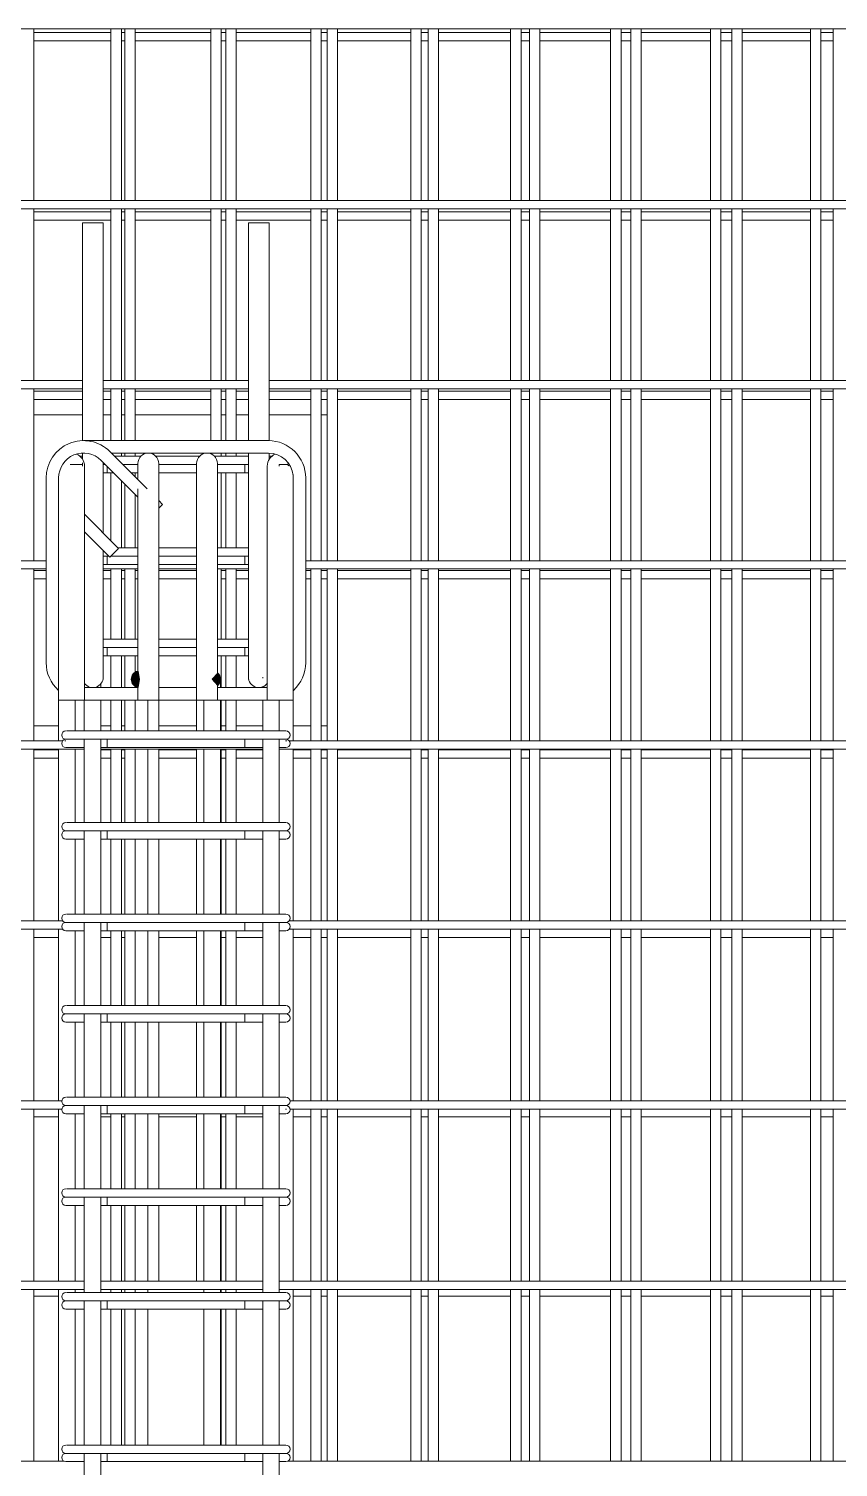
# Model space of a CAD drawing. Header units: millimetres. Extents: x 6720 to 22888, y -3063 to 10060.
# Drawn here: x 10723 to 11503, y 26 to 1412 of the extents above; entities that cross this region are included whole.
import ezdxf

# ---------------------------------------------------------------- set-up
doc = ezdxf.new("R2010")
doc.units = ezdxf.units.MM
doc.layers.add('S-BEAM', color=12, linetype='Continuous', lineweight=18)
doc.layers.add('S-RBAR', color=171, linetype='Continuous', lineweight=18)

msp = doc.modelspace()

# ---------------------------------------------------------------- hatches: boundary and pattern name
at = {"layer": 'S-RBAR'}
h = msp.add_hatch(color=256, dxfattribs=at)
edge = h.paths.add_edge_path()
edge.add_arc((10829.6, 785), 8, 100.1579, 180)
edge.add_line((10821.6, 785), (10829.6, 785))
edge.add_line((10829.6, 785), (10828.2, 792.9))
for points in [[(10827.2, 777.4), (10828.1, 777.7), (10828.1, 792.3), (10827.2, 792.6), (10821.6, 785)], [(10904.7, 779.8), (10906.2, 780.3), (10906.2, 789.7), (10904.7, 790.2)]]:
    msp.add_hatch(color=256, dxfattribs=at).paths.add_polyline_path(points)
h = msp.add_hatch(color=256, dxfattribs=at)
edge = h.paths.add_edge_path()
edge.add_arc((10899.7, 785), 8, 311.8329, 408.1671)
edge.add_line((10905, 791), (10899.7, 785))
edge.add_line((10899.7, 785), (10905, 779))
h = msp.add_hatch(color=256, dxfattribs=at)
edge = h.paths.add_edge_path()
edge.add_arc((10829.6, 785), 8, 180, 259.8421)
edge.add_line((10828.2, 777.1), (10829.6, 785))
edge.add_line((10829.6, 785), (10821.6, 785))

# ---------------------------------------------------------------- linework, layer by layer
at = {"layer": 'S-BEAM'}
for p, q in [((10727.8, 1040), (10774.6, 1040)), ((10794.6, 1040), (10802.1, 1040)), ((10812.1, 1040), (10815.1, 1040)), ((10825.4, 1040), (10898.4, 1040)), ((10908.4, 1040), (10912.9, 1040)), ((10922.9, 1040), (10934.6, 1040)), ((10954.6, 1040), (10994.8, 1040)), ((11004.8, 1040), (11010.5, 1040)), ((10751.6, 740), (10727.8, 740)), ((10802.1, 740), (10792.2, 740)), ((10815.1, 740), (10812.1, 740)), ((10884.7, 740), (10848.1, 740)), ((10912.9, 740), (10908.4, 740)), ((10948.4, 740), (10922.9, 740)), ((10994.8, 740), (10977.8, 740)), ((11010.5, 740), (11004.8, 740))]:
    msp.add_line(p, q, dxfattribs=at)
at = {"layer": 'S-RBAR'}
for p, q in [((10132.6, 1411.9), (12288.6, 1411.9)), ((10727.8, 1246.4), (10727.8, 1411.9)), ((10727.8, 1408.2), (10802.1, 1408.2)), ((10727.8, 1400.2), (10802.1, 1400.2)), ((10802.1, 1246.4), (10802.1, 1411.9)), ((10812.1, 1246.4), (10812.1, 1411.9)), ((10812.1, 1408.2), (10815.4, 1408.2)), ((10812.1, 1400.2), (10815.4, 1400.2)), ((10815.4, 1246.4), (10815.4, 1411.9)), ((10825.4, 1246.4), (10825.4, 1411.9)), ((10825.4, 1408.2), (10898.4, 1408.2)), ((10825.4, 1400.2), (10898.4, 1400.2)), ((10898.4, 1246.4), (10898.4, 1411.9)), ((10908.4, 1246.4), (10908.4, 1411.9)), ((10908.4, 1408.2), (10912.9, 1408.2)), ((10908.4, 1400.2), (10912.9, 1400.2)), ((10912.9, 1246.4), (10912.9, 1411.9)), ((10922.9, 1246.4), (10922.9, 1411.9)), ((10922.9, 1408.2), (10994.8, 1408.2)), ((10922.9, 1400.2), (10994.8, 1400.2)), ((10994.8, 1246.4), (10994.8, 1411.9)), ((11004.8, 1246.4), (11004.8, 1411.9)), ((11004.8, 1408.2), (11010.5, 1408.2)), ((11004.8, 1400.2), (11010.5, 1400.2)), ((11010.5, 1246.4), (11010.5, 1411.9)), ((11020.5, 1246.4), (11020.5, 1411.9)), ((11020.5, 1408.2), (11091.1, 1408.2)), ((11020.5, 1400.2), (11091.1, 1400.2)), ((11091.1, 1246.4), (11091.1, 1411.9)), ((11101.1, 1246.4), (11101.1, 1411.9)), ((11101.1, 1408.2), (11108, 1408.2)), ((11101.1, 1400.2), (11108, 1400.2)), ((11108, 1246.4), (11108, 1411.9)), ((11118, 1246.4), (11118, 1411.9)), ((11118, 1408.2), (11187.4, 1408.2)), ((11118, 1400.2), (11187.4, 1400.2)), ((11187.4, 1246.4), (11187.4, 1411.9)), ((11197.4, 1246.4), (11197.4, 1411.9)), ((11197.4, 1408.2), (11205.6, 1408.2)), ((11197.4, 1400.2), (11205.6, 1400.2)), ((11205.6, 1246.4), (11205.6, 1411.9)), ((11215.6, 1246.4), (11215.6, 1411.9)), ((11215.6, 1408.2), (11283.8, 1408.2)), ((11215.6, 1400.2), (11283.8, 1400.2)), ((11283.8, 1246.4), (11283.8, 1411.9)), ((11293.8, 1246.4), (11293.8, 1411.9)), ((11293.8, 1408.2), (11303.1, 1408.2)), ((11293.8, 1400.2), (11303.1, 1400.2)), ((11303.1, 1246.4), (11303.1, 1411.9)), ((11313.1, 1246.4), (11313.1, 1411.9)), ((11313.1, 1408.2), (11380.1, 1408.2)), ((11313.1, 1400.2), (11380.1, 1400.2)), ((11380.1, 1246.4), (11380.1, 1411.9)), ((11390.1, 1246.4), (11390.1, 1411.9)), ((11390.1, 1408.2), (11400.7, 1408.2)), ((11390.1, 1400.2), (11400.7, 1400.2)), ((11400.7, 1246.4), (11400.7, 1411.9)), ((11410.7, 1246.4), (11410.7, 1411.9)), ((11410.7, 1408.2), (11476.5, 1408.2)), ((11410.7, 1400.2), (11476.5, 1400.2)), ((11476.5, 1246.4), (11476.5, 1411.9)), ((11486.5, 1246.4), (11486.5, 1411.9)), ((11486.5, 1408.2), (11498.2, 1408.2)), ((11486.5, 1400.2), (11498.2, 1400.2)), ((11498.2, 1246.4), (11498.2, 1411.9)), ((10132.6, 1246.4), (12288.6, 1246.4)), ((10132.6, 1238.4), (12288.6, 1238.4)), ((10727.8, 1072.8), (10727.8, 1238.4)), ((10727.8, 1235.4), (10802.1, 1235.4)), ((10802.1, 1072.8), (10802.1, 1238.4)), ((10812.1, 1072.8), (10812.1, 1238.4)), ((10812.1, 1235.4), (10815.4, 1235.4)), ((10815.4, 1072.8), (10815.4, 1238.4)), ((10825.4, 1072.8), (10825.4, 1238.4)), ((10825.4, 1235.4), (10898.4, 1235.4)), ((10898.4, 1072.8), (10898.4, 1238.4)), ((10908.4, 1072.8), (10908.4, 1238.4)), ((10908.4, 1235.4), (10912.9, 1235.4)), ((10912.9, 1072.8), (10912.9, 1238.4)), ((10922.9, 1072.8), (10922.9, 1238.4)), ((10922.9, 1235.4), (10994.8, 1235.4)), ((10994.8, 1072.8), (10994.8, 1238.4)), ((11004.8, 1072.8), (11004.8, 1238.4)), ((11004.8, 1235.4), (11010.5, 1235.4)), ((11010.5, 1072.8), (11010.5, 1238.4)), ((11020.5, 1072.8), (11020.5, 1238.4)), ((11020.5, 1235.4), (11091.1, 1235.4)), ((11091.1, 1072.8), (11091.1, 1238.4)), ((11101.1, 1072.8), (11101.1, 1238.4)), ((11101.1, 1235.4), (11108, 1235.4)), ((11108, 1072.8), (11108, 1238.4)), ((11118, 1072.8), (11118, 1238.4)), ((11118, 1235.4), (11187.4, 1235.4)), ((11187.4, 1072.8), (11187.4, 1238.4)), ((11197.4, 1072.8), (11197.4, 1238.4)), ((11197.4, 1235.4), (11205.6, 1235.4)), ((11205.6, 1072.8), (11205.6, 1238.4)), ((11215.6, 1072.8), (11215.6, 1238.4)), ((11215.6, 1235.4), (11283.8, 1235.4)), ((11283.8, 1072.8), (11283.8, 1238.4)), ((11293.8, 1072.8), (11293.8, 1238.4)), ((11293.8, 1235.4), (11303.1, 1235.4)), ((11303.1, 1072.8), (11303.1, 1238.4)), ((11313.1, 1072.8), (11313.1, 1238.4)), ((11313.1, 1235.4), (11380.1, 1235.4)), ((11380.1, 1072.8), (11380.1, 1238.4)), ((11390.1, 1072.8), (11390.1, 1238.4)), ((11390.1, 1235.4), (11400.7, 1235.4)), ((11400.7, 1072.8), (11400.7, 1238.4)), ((11410.7, 1072.8), (11410.7, 1238.4)), ((11410.7, 1235.4), (11476.5, 1235.4)), ((11476.5, 1072.8), (11476.5, 1238.4)), ((11486.5, 1072.8), (11486.5, 1238.4)), ((11486.5, 1235.4), (11498.2, 1235.4)), ((11498.2, 1072.8), (11498.2, 1238.4)), ((10727.8, 1227.4), (10802.1, 1227.4)), ((10774.6, 1225), (10774.6, 1014.9)), ((10774.6, 1225), (10794.6, 1225)), ((10794.6, 1225), (10794.6, 1015)), ((10812.1, 1227.4), (10815.4, 1227.4)), ((10825.4, 1227.4), (10898.4, 1227.4)), ((10908.4, 1227.4), (10912.9, 1227.4)), ((10922.9, 1227.4), (10994.8, 1227.4)), ((10934.6, 1225), (10934.6, 1015)), ((10934.6, 1225), (10954.6, 1225)), ((10954.6, 1225), (10954.6, 1014.9)), ((11004.8, 1227.4), (11010.5, 1227.4)), ((11020.5, 1227.4), (11091.1, 1227.4)), ((11101.1, 1227.4), (11108, 1227.4)), ((11118, 1227.4), (11187.4, 1227.4)), ((11197.4, 1227.4), (11205.6, 1227.4)), ((11215.6, 1227.4), (11283.8, 1227.4)), ((11293.8, 1227.4), (11303.1, 1227.4)), ((11313.1, 1227.4), (11380.1, 1227.4)), ((11390.1, 1227.4), (11400.7, 1227.4)), ((11410.7, 1227.4), (11476.5, 1227.4)), ((11486.5, 1227.4), (11498.2, 1227.4)), ((10132.6, 1072.8), (10774.6, 1072.8)), ((10794.6, 1072.8), (10934.6, 1072.8)), ((10954.6, 1072.8), (12288.6, 1072.8)), ((10132.6, 1064.8), (10774.6, 1064.8)), ((10727.8, 899.3), (10727.8, 1064.8)), ((10727.8, 1062.6), (10774.6, 1062.6)), ((10727.8, 1054.6), (10774.6, 1054.6)), ((10794.6, 1064.8), (10934.6, 1064.8)), ((10794.6, 1062.6), (10802.1, 1062.6)), ((10794.6, 1054.6), (10802.1, 1054.6)), ((10802.1, 1015), (10802.1, 1064.8)), ((10812.1, 1015), (10812.1, 1064.8)), ((10812.1, 1062.6), (10815.1, 1062.6)), ((10812.1, 1054.6), (10815.1, 1054.6)), ((10815.4, 1015), (10815.4, 1064.8)), ((10825.4, 1015), (10825.4, 1064.8)), ((10825.4, 1062.6), (10898.4, 1062.6)), ((10825.4, 1054.6), (10898.4, 1054.6)), ((10898.4, 1015), (10898.4, 1064.8)), ((10908.4, 1015), (10908.4, 1064.8)), ((10908.4, 1062.6), (10912.9, 1062.6)), ((10908.4, 1054.6), (10912.9, 1054.6)), ((10912.9, 1015), (10912.9, 1064.8)), ((10922.9, 1015), (10922.9, 1064.8)), ((10922.9, 1062.6), (10934.6, 1062.6)), ((10922.9, 1054.6), (10934.6, 1054.6)), ((10954.6, 1064.8), (12288.6, 1064.8)), ((10954.6, 1062.6), (10994.8, 1062.6)), ((10954.6, 1054.6), (10994.8, 1054.6)), ((10994.8, 899.3), (10994.8, 1064.8)), ((11004.8, 899.3), (11004.8, 1064.8)), ((11004.8, 1062.6), (11010.5, 1062.6)), ((11004.8, 1054.6), (11010.5, 1054.6)), ((11010.5, 899.3), (11010.5, 1064.8)), ((11020.5, 899.3), (11020.5, 1064.8)), ((11020.5, 1062.6), (11091.1, 1062.6)), ((11020.5, 1054.6), (11091.1, 1054.6)), ((11091.1, 899.3), (11091.1, 1064.8)), ((11101.1, 899.3), (11101.1, 1064.8)), ((11101.1, 1062.6), (11108, 1062.6)), ((11101.1, 1054.6), (11108, 1054.6)), ((11108, 899.3), (11108, 1064.8)), ((11118, 899.3), (11118, 1064.8)), ((11118, 1062.6), (11187.4, 1062.6)), ((11118, 1054.6), (11187.4, 1054.6)), ((11187.4, 899.3), (11187.4, 1064.8)), ((11197.4, 899.3), (11197.4, 1064.8)), ((11197.4, 1062.6), (11205.6, 1062.6)), ((11197.4, 1054.6), (11205.6, 1054.6)), ((11205.6, 899.3), (11205.6, 1064.8)), ((11215.6, 899.3), (11215.6, 1064.8)), ((11215.6, 1062.6), (11283.8, 1062.6)), ((11215.6, 1054.6), (11283.8, 1054.6)), ((11283.8, 899.3), (11283.8, 1064.8)), ((11293.8, 899.3), (11293.8, 1064.8)), ((11293.8, 1062.6), (11303.1, 1062.6)), ((11293.8, 1054.6), (11303.1, 1054.6)), ((11303.1, 899.3), (11303.1, 1064.8)), ((11313.1, 899.3), (11313.1, 1064.8)), ((11313.1, 1062.6), (11380.1, 1062.6)), ((11313.1, 1054.6), (11380.1, 1054.6)), ((11380.1, 899.3), (11380.1, 1064.8)), ((11390.1, 899.3), (11390.1, 1064.8)), ((11390.1, 1062.6), (11400.7, 1062.6)), ((11390.1, 1054.6), (11400.7, 1054.6)), ((11400.7, 899.3), (11400.7, 1064.8)), ((11410.7, 899.3), (11410.7, 1064.8)), ((11410.7, 1062.6), (11476.5, 1062.6)), ((11410.7, 1054.6), (11476.5, 1054.6)), ((11476.5, 899.3), (11476.5, 1064.8)), ((11486.5, 899.3), (11486.5, 1064.8)), ((11486.5, 1062.6), (11498.2, 1062.6)), ((11486.5, 1054.6), (11498.2, 1054.6)), ((11498.2, 899.3), (11498.2, 1064.8)), ((10953.8, 1015), (10775.6, 1015)), ((10772, 1000), (10774.5, 1000)), ((10774.6, 1002.3), (10774.6, 997)), ((10837.1, 968.4), (10801, 1004.5)), ((10953.8, 1003), (10802.5, 1003)), ((10831, 1000), (10805.5, 1000)), ((10812.1, 1000), (10812.1, 1003)), ((10815.4, 1000), (10815.4, 1003)), ((10825.4, 1000), (10825.4, 1003)), ((10887.5, 1000), (10845.3, 1000)), ((10898.4, 1002.3), (10898.4, 1003)), ((10934.6, 1000), (10901.8, 1000)), ((10908.4, 1000), (10908.4, 1003)), ((10912.9, 1000), (10912.9, 1003)), ((10922.9, 1000), (10922.9, 1003)), ((10934.6, 1003), (10934.6, 867)), ((10954.6, 1002.9), (10954.6, 996.8)), ((10955, 1000), (10957.9, 1000)), ((10762.6, 992), (10763.3, 992)), ((10763.2, 992), (10765.8, 992)), ((10765.7, 992), (10774.4, 992)), ((10774.6, 993.5), (10774.6, 990.5)), ((10776.6, 990.5), (10776.6, 928)), ((10828.1, 960.4), (10792.5, 996)), ((10794.6, 993.9), (10794.6, 926.1)), ((10796.5, 992), (10794.6, 992)), ((10798.4, 990.1), (10798.4, 984)), ((10828.1, 992), (10813.5, 992)), ((10828.1, 993), (10828.1, 978.6)), ((10848.1, 993), (10848.1, 913)), ((10884.7, 992), (10848.1, 992)), ((10884.7, 993), (10884.7, 913)), ((10904.7, 993), (10904.7, 913)), ((10934.6, 992), (10904.7, 992)), ((10931, 992), (10931, 984)), ((10952.8, 990.5), (10952.8, 928)), ((10964.3, 992), (10970.8, 992)), ((10964.4, 990.5), (10964.4, 992)), ((10739.6, 979), (10739.6, 801)), ((10751.6, 979), (10751.6, 973.4)), ((10751.6, 973.7), (10751.6, 928)), ((10798.4, 984), (10794.6, 984)), ((10798.4, 984), (10804.5, 984)), ((10802.1, 918.5), (10802.1, 984)), ((10812.1, 911.7), (10812.1, 976.4)), ((10815.4, 911.7), (10815.4, 973.1)), ((10821.5, 984), (10828.1, 984)), ((10825.4, 980.1), (10825.4, 984)), ((10848.1, 984), (10884.7, 984)), ((10904.7, 984), (10931, 984)), ((10908.4, 911.7), (10908.4, 984)), ((10912.9, 911.7), (10912.9, 984)), ((10922.9, 911.7), (10922.9, 984)), ((10934.6, 984), (10931, 984)), ((10977.8, 982.4), (10977.8, 928)), ((10989.8, 801), (10989.8, 979)), ((10825.4, 911.7), (10825.4, 963.1)), ((10828.1, 968.6), (10828.1, 913)), ((10851.9, 953.5), (10848.1, 957.3)), ((10776.6, 944.1), (10809.5, 911.1)), ((10851.9, 953.5), (10848.1, 949.8)), ((10751.6, 765), (10751.6, 928)), ((10776.6, 765), (10776.6, 928)), ((10776.6, 927.1), (10801, 902.6)), ((10952.8, 765), (10952.8, 928)), ((10977.8, 765), (10977.8, 928)), ((10794.6, 909.1), (10794.6, 867)), ((10799.9, 903.7), (10794.6, 903.7)), ((10798.4, 903.7), (10798.4, 895.7)), ((10801, 902.6), (10809.5, 911.1)), ((10828.1, 903.7), (10802.1, 903.7)), ((10828.1, 911.7), (10808.9, 911.7)), ((10828.1, 765), (10828.1, 913)), ((10848.1, 765), (10848.1, 913)), ((10884.7, 911.7), (10848.1, 911.7)), ((10884.7, 903.7), (10848.1, 903.7)), ((10884.7, 765), (10884.7, 913)), ((10904.7, 765), (10904.7, 913)), ((10934.6, 911.7), (10904.7, 911.7)), ((10934.6, 903.7), (10904.7, 903.7)), ((10931, 903.7), (10931, 895.7)), ((10132.6, 899.3), (10739.6, 899.3)), ((10132.6, 891.3), (10739.6, 891.3)), ((10727.8, 725.7), (10727.8, 891.3)), ((10727.8, 889.7), (10739.6, 889.7)), ((10798.4, 895.7), (10794.6, 895.7)), ((10794.6, 891.3), (10828.1, 891.3)), ((10794.6, 889.7), (10802.1, 889.7)), ((10798.4, 895.7), (10828.1, 895.7)), ((10802.1, 823.5), (10802.1, 891.3)), ((10812.1, 823.5), (10812.1, 891.3)), ((10812.1, 889.7), (10815.1, 889.7)), ((10815.4, 823.5), (10815.4, 891.3)), ((10825.4, 823.5), (10825.4, 891.3)), ((10825.4, 889.7), (10828.1, 889.7)), ((10848.1, 895.7), (10884.7, 895.7)), ((10848.1, 891.3), (10884.7, 891.3)), ((10848.1, 889.7), (10884.7, 889.7)), ((10904.7, 895.7), (10931, 895.7)), ((10904.7, 891.3), (10934.6, 891.3)), ((10908.4, 823.5), (10908.4, 891.3)), ((10908.4, 889.7), (10912.9, 889.7)), ((10912.9, 823.5), (10912.9, 891.3)), ((10922.9, 823.5), (10922.9, 891.3)), ((10922.9, 889.7), (10934.6, 889.7)), ((10934.6, 895.7), (10931, 895.7)), ((10989.8, 899.3), (12288.6, 899.3)), ((10989.8, 891.3), (12288.6, 891.3)), ((10989.8, 889.7), (10994.8, 889.7)), ((10994.8, 725.7), (10994.8, 891.3)), ((11004.8, 725.7), (11004.8, 891.3)), ((11004.8, 889.7), (11010.5, 889.7)), ((11010.5, 725.7), (11010.5, 891.3)), ((11020.5, 725.7), (11020.5, 891.3)), ((11020.5, 889.7), (11091.1, 889.7)), ((11091.1, 725.7), (11091.1, 891.3)), ((11101.1, 725.7), (11101.1, 891.3)), ((11101.1, 889.7), (11108, 889.7)), ((11108, 725.7), (11108, 891.3)), ((11118, 725.7), (11118, 891.3)), ((11118, 889.7), (11187.4, 889.7)), ((11187.4, 725.7), (11187.4, 891.3)), ((11197.4, 725.7), (11197.4, 891.3)), ((11197.4, 889.7), (11205.6, 889.7)), ((11205.6, 725.7), (11205.6, 891.3)), ((11215.6, 725.7), (11215.6, 891.3)), ((11215.6, 889.7), (11283.8, 889.7)), ((11283.8, 725.7), (11283.8, 891.3)), ((11293.8, 725.7), (11293.8, 891.3)), ((11293.8, 889.7), (11303.1, 889.7)), ((11303.1, 725.7), (11303.1, 891.3)), ((11313.1, 725.7), (11313.1, 891.3)), ((11313.1, 889.7), (11380.1, 889.7)), ((11380.1, 725.7), (11380.1, 891.3)), ((11390.1, 725.7), (11390.1, 891.3)), ((11390.1, 889.7), (11400.7, 889.7)), ((11400.7, 725.7), (11400.7, 891.3)), ((11410.7, 725.7), (11410.7, 891.3)), ((11410.7, 889.7), (11476.5, 889.7)), ((11476.5, 725.7), (11476.5, 891.3)), ((11486.5, 725.7), (11486.5, 891.3)), ((11486.5, 889.7), (11498.2, 889.7)), ((11498.2, 725.7), (11498.2, 891.3)), ((10727.8, 881.7), (10739.6, 881.7)), ((10794.6, 881.7), (10802.1, 881.7)), ((10812.1, 881.7), (10815.1, 881.7)), ((10825.4, 881.7), (10828.1, 881.7)), ((10848.1, 881.7), (10884.7, 881.7)), ((10908.4, 881.7), (10912.9, 881.7)), ((10922.9, 881.7), (10934.6, 881.7)), ((10989.8, 881.7), (10994.8, 881.7)), ((11004.8, 881.7), (11010.5, 881.7)), ((11020.5, 881.7), (11091.1, 881.7)), ((11101.1, 881.7), (11108, 881.7)), ((11118, 881.7), (11187.4, 881.7)), ((11197.4, 881.7), (11205.6, 881.7)), ((11215.6, 881.7), (11283.8, 881.7)), ((11293.8, 881.7), (11303.1, 881.7)), ((11313.1, 881.7), (11380.1, 881.7)), ((11390.1, 881.7), (11400.7, 881.7)), ((11410.7, 881.7), (11476.5, 881.7)), ((11486.5, 881.7), (11498.2, 881.7)), ((10794.6, 787), (10794.6, 867)), ((10934.6, 787), (10934.6, 867)), ((10828.1, 823.5), (10794.6, 823.5)), ((10884.7, 823.5), (10848.1, 823.5)), ((10934.6, 823.5), (10904.7, 823.5)), ((10828.1, 815.5), (10794.6, 815.5)), ((10798.4, 807.5), (10794.6, 807.5)), ((10798.4, 815.5), (10798.4, 807.5)), ((10798.4, 807.5), (10828.1, 807.5)), ((10802.1, 777), (10802.1, 807.5)), ((10812.1, 777), (10812.1, 807.5)), ((10815.4, 777), (10815.4, 807.5)), ((10825.4, 777), (10825.4, 807.5)), ((10884.7, 815.5), (10848.1, 815.5)), ((10848.1, 807.5), (10884.7, 807.5)), ((10934.6, 815.5), (10904.7, 815.5)), ((10904.7, 807.5), (10931, 807.5)), ((10908.4, 777), (10908.4, 807.5)), ((10912.9, 777), (10912.9, 807.5)), ((10922.9, 777), (10922.9, 807.5)), ((10931, 815.5), (10931, 807.5)), ((10934.6, 807.5), (10931, 807.5)), ((10827.2, 792.6), (10821.6, 785)), ((10828.1, 792.3), (10827.2, 792.6)), ((10828.1, 777.7), (10828.1, 792.3)), ((10829.6, 785), (10828.2, 792.9)), ((10905, 791), (10899.7, 785)), ((10776.6, 777), (10828.1, 777)), ((10792.2, 777), (10792.2, 780.7)), ((10821.6, 785), (10827.2, 777.4)), ((10829.6, 785), (10821.6, 785)), ((10821.6, 785), (10829.6, 785)), ((10827.2, 777.4), (10828.1, 777.7)), ((10828.2, 777.1), (10829.6, 785)), ((10848.1, 777), (10884.7, 777)), ((10899.7, 785), (10905, 779)), ((10906.2, 789.7), (10904.7, 790.2)), ((10904.7, 790.2), (10904.7, 779.8)), ((10904.7, 779.8), (10906.2, 780.3)), ((10904.7, 777), (10952.8, 777)), ((10906.2, 780.3), (10906.2, 789.7)), ((10907.7, 785), (10907.7, 777.6)), ((10948.4, 786.2), (10948.4, 787)), ((10948.4, 777), (10948.4, 777.9)), ((10776.6, 765), (10751.6, 765)), ((10751.6, 765), (10751.6, 745)), ((10767.6, 765), (10767.6, 745)), ((10776.2, 735.2), (10776.2, 765)), ((10776.6, 765), (10828.1, 765)), ((10792.2, 735.2), (10792.2, 765)), ((10802.1, 735.2), (10802.1, 765)), ((10812.1, 735.2), (10812.1, 765)), ((10815.4, 735.2), (10815.4, 765)), ((10825.4, 735.2), (10825.4, 765)), ((10848.1, 765), (10828.1, 765)), ((10837.6, 765), (10837.6, 745)), ((10848.1, 765), (10848.1, 735.2)), ((10848.1, 765), (10884.7, 765)), ((10904.7, 765), (10884.7, 765)), ((10884.7, 765), (10884.7, 735.2)), ((10891.7, 765), (10891.7, 745)), ((10904.7, 765), (10952.8, 765)), ((10907.7, 765), (10907.7, 745)), ((10908.4, 735.2), (10908.4, 765)), ((10912.9, 735.2), (10912.9, 765)), ((10922.9, 735.2), (10922.9, 765)), ((10948.4, 735.2), (10948.4, 765)), ((10977.8, 765), (10952.8, 765)), ((10964.4, 735.2), (10964.4, 765)), ((10977.8, 765), (10977.8, 745)), ((10751.6, 745), (10751.6, 725.7)), ((10758.6, 735.2), (10758.7, 735.2)), ((10759.3, 735.2), (10764.4, 735.2)), ((10764.4, 735.2), (10778.6, 735.2)), ((10767.6, 745), (10767.6, 735.2)), ((10950.8, 735.2), (10778.6, 735.2)), ((10837.6, 745), (10837.6, 735.2)), ((10891.7, 745), (10891.7, 735.2)), ((10907.7, 745), (10907.7, 735.2)), ((10950.8, 735.2), (10970.8, 735.2)), ((10977.8, 745), (10977.8, 725.7)), ((10132.6, 725.7), (10755.8, 725.7)), ((10757.7, 725.7), (10758.6, 725.7)), ((10758.6, 727.2), (10763.3, 727.2)), ((10763.2, 727.2), (10765.8, 727.2)), ((10765.7, 727.2), (10778.6, 727.2)), ((10776.2, 647), (10776.2, 727.2)), ((10950.8, 727.2), (10778.6, 727.2)), ((10792.2, 647), (10792.2, 727.2)), ((10798.4, 727.2), (10798.4, 719.2)), ((10931, 727.2), (10931, 719.2)), ((10948.4, 647), (10948.4, 727.2)), ((10950.8, 727.2), (10970.8, 727.2)), ((10964.4, 647), (10964.4, 727.2)), ((10970.2, 725.7), (10971.6, 725.7)), ((10973.6, 725.7), (12288.6, 725.7)), ((10132.6, 717.7), (10776.2, 717.7)), ((10727.8, 552.1), (10727.8, 717.7)), ((10727.8, 716.9), (10751.6, 716.9)), ((10727.8, 708.9), (10751.6, 708.9)), ((10751.6, 717.7), (10751.6, 552.1)), ((10758.6, 719.2), (10764.4, 719.2)), ((10776.2, 719.2), (10764.4, 719.2)), ((10767.6, 717.7), (10767.6, 647)), ((10798.4, 719.2), (10792.2, 719.2)), ((10792.2, 717.7), (10948.4, 717.7)), ((10792.2, 716.9), (10802.1, 716.9)), ((10792.2, 708.9), (10802.1, 708.9)), ((10798.4, 719.2), (10931, 719.2)), ((10802.1, 647), (10802.1, 717.7)), ((10812.1, 647), (10812.1, 717.7)), ((10812.1, 716.9), (10815.1, 716.9)), ((10812.1, 708.9), (10815.1, 708.9)), ((10815.4, 647), (10815.4, 717.7)), ((10825.4, 647), (10825.4, 717.7)), ((10837.6, 717.7), (10837.6, 647)), ((10848.1, 717.7), (10848.1, 647)), ((10848.1, 716.9), (10884.7, 716.9)), ((10848.1, 708.9), (10884.7, 708.9)), ((10884.7, 717.7), (10884.7, 647)), ((10891.7, 717.7), (10891.7, 647)), ((10907.7, 717.7), (10907.7, 647)), ((10908.4, 647), (10908.4, 717.7)), ((10908.4, 716.9), (10912.9, 716.9)), ((10908.4, 708.9), (10912.9, 708.9)), ((10912.9, 647), (10912.9, 717.7)), ((10922.9, 647), (10922.9, 717.7)), ((10922.9, 716.9), (10948.4, 716.9)), ((10922.9, 708.9), (10948.4, 708.9)), ((10948.4, 719.2), (10931, 719.2)), ((10964.4, 717.7), (12288.6, 717.7)), ((10964.9, 719.2), (10970.8, 719.2)), ((10977.8, 717.7), (10977.8, 552.1)), ((10977.8, 716.9), (10994.8, 716.9)), ((10977.8, 708.9), (10994.8, 708.9)), ((10994.8, 552.1), (10994.8, 717.7)), ((11004.8, 552.1), (11004.8, 717.7)), ((11004.8, 716.9), (11010.5, 716.9)), ((11004.8, 708.9), (11010.5, 708.9)), ((11010.5, 552.1), (11010.5, 717.7)), ((11020.5, 552.1), (11020.5, 717.7)), ((11020.5, 716.9), (11091.1, 716.9)), ((11020.5, 708.9), (11091.1, 708.9)), ((11091.1, 552.1), (11091.1, 717.7)), ((11101.1, 552.1), (11101.1, 717.7)), ((11101.1, 716.9), (11108, 716.9)), ((11101.1, 708.9), (11108, 708.9)), ((11108, 552.1), (11108, 717.7)), ((11118, 552.1), (11118, 717.7)), ((11118, 716.9), (11187.4, 716.9)), ((11118, 708.9), (11187.4, 708.9)), ((11187.4, 552.1), (11187.4, 717.7)), ((11197.4, 552.1), (11197.4, 717.7)), ((11197.4, 716.9), (11205.6, 716.9)), ((11197.4, 708.9), (11205.6, 708.9)), ((11205.6, 552.1), (11205.6, 717.7)), ((11215.6, 552.1), (11215.6, 717.7)), ((11215.6, 716.9), (11283.8, 716.9)), ((11215.6, 708.9), (11283.8, 708.9)), ((11283.8, 552.1), (11283.8, 717.7)), ((11293.8, 552.1), (11293.8, 717.7)), ((11293.8, 716.9), (11303.1, 716.9)), ((11293.8, 708.9), (11303.1, 708.9)), ((11303.1, 552.1), (11303.1, 717.7)), ((11313.1, 552.1), (11313.1, 717.7)), ((11313.1, 716.9), (11380.1, 716.9)), ((11313.1, 708.9), (11380.1, 708.9)), ((11380.1, 552.1), (11380.1, 717.7)), ((11390.1, 552.1), (11390.1, 717.7)), ((11390.1, 716.9), (11400.7, 716.9)), ((11390.1, 708.9), (11400.7, 708.9)), ((11400.7, 552.1), (11400.7, 717.7)), ((11410.7, 552.1), (11410.7, 717.7)), ((11410.7, 716.9), (11476.5, 716.9)), ((11410.7, 708.9), (11476.5, 708.9)), ((11476.5, 552.1), (11476.5, 717.7)), ((11486.5, 552.1), (11486.5, 717.7)), ((11486.5, 716.9), (11498.2, 716.9)), ((11486.5, 708.9), (11498.2, 708.9)), ((11498.2, 552.1), (11498.2, 717.7)), ((10758.6, 647), (10758.7, 647)), ((10758.6, 639), (10763.3, 639)), ((10759.3, 647), (10764.4, 647)), ((10763.2, 639), (10765.8, 639)), ((10764.4, 647), (10778.6, 647)), ((10765.7, 639), (10778.6, 639)), ((10776.2, 558.7), (10776.2, 639)), ((10950.8, 647), (10778.6, 647)), ((10950.8, 639), (10778.6, 639)), ((10792.2, 558.7), (10792.2, 639)), ((10798.4, 639), (10798.4, 631)), ((10931, 639), (10931, 631)), ((10948.4, 558.7), (10948.4, 639)), ((10950.8, 647), (10970.8, 647)), ((10950.8, 639), (10970.8, 639)), ((10964.4, 558.7), (10964.4, 639)), ((10758.6, 631), (10764.4, 631)), ((10776.2, 631), (10764.4, 631)), ((10767.6, 631), (10767.6, 558.7)), ((10798.4, 631), (10792.2, 631)), ((10798.4, 631), (10931, 631)), ((10802.1, 558.7), (10802.1, 631)), ((10812.1, 558.7), (10812.1, 631)), ((10815.4, 558.7), (10815.4, 631)), ((10825.4, 558.7), (10825.4, 631)), ((10837.6, 631), (10837.6, 558.7)), ((10848.1, 631), (10848.1, 558.7)), ((10884.7, 631), (10884.7, 558.7)), ((10891.7, 631), (10891.7, 558.7)), ((10907.7, 631), (10907.7, 558.7)), ((10908.4, 558.7), (10908.4, 631)), ((10912.9, 558.7), (10912.9, 631)), ((10922.9, 558.7), (10922.9, 631)), ((10948.4, 631), (10931, 631)), ((10964.9, 631), (10970.8, 631)), ((10758.6, 558.7), (10758.7, 558.7)), ((10759.3, 558.7), (10764.4, 558.7)), ((10764.4, 558.7), (10778.6, 558.7)), ((10950.8, 558.7), (10778.6, 558.7)), ((10950.8, 558.7), (10970.8, 558.7)), ((10132.6, 552.1), (10755.9, 552.1)), ((10132.6, 544.1), (10755.9, 544.1)), ((10727.8, 378.6), (10727.8, 544.1)), ((10751.6, 544.1), (10751.6, 378.6)), ((10758.6, 550.7), (10763.3, 550.7)), ((10758.6, 542.7), (10764.4, 542.7)), ((10763.2, 550.7), (10765.8, 550.7)), ((10776.2, 542.7), (10764.4, 542.7)), ((10765.7, 550.7), (10778.6, 550.7)), ((10767.6, 542.7), (10767.6, 470.5)), ((10776.2, 470.5), (10776.2, 550.7)), ((10950.8, 550.7), (10778.6, 550.7)), ((10792.2, 470.5), (10792.2, 550.7)), ((10798.4, 542.7), (10792.2, 542.7)), ((10798.4, 550.7), (10798.4, 542.7)), ((10798.4, 542.7), (10931, 542.7)), ((10802.1, 470.5), (10802.1, 542.7)), ((10812.1, 470.5), (10812.1, 542.7)), ((10815.4, 470.5), (10815.4, 542.7)), ((10825.4, 470.5), (10825.4, 542.7)), ((10837.6, 542.7), (10837.6, 470.5)), ((10848.1, 542.7), (10848.1, 470.5)), ((10884.7, 542.7), (10884.7, 470.5)), ((10891.7, 542.7), (10891.7, 470.5)), ((10907.7, 542.7), (10907.7, 470.5)), ((10908.4, 470.5), (10908.4, 542.7)), ((10912.9, 470.5), (10912.9, 542.7)), ((10922.9, 470.5), (10922.9, 542.7)), ((10931, 550.7), (10931, 542.7)), ((10948.4, 542.7), (10931, 542.7)), ((10948.4, 470.5), (10948.4, 550.7)), ((10950.8, 550.7), (10970.8, 550.7)), ((10964.4, 470.5), (10964.4, 550.7)), ((10964.9, 542.7), (10970.8, 542.7)), ((10973.4, 552.1), (12288.6, 552.1)), ((10973.4, 544.1), (12288.6, 544.1)), ((10977.8, 544.1), (10977.8, 378.6)), ((10994.8, 378.6), (10994.8, 544.1)), ((11004.8, 378.6), (11004.8, 544.1)), ((11010.5, 378.6), (11010.5, 544.1)), ((11020.5, 378.6), (11020.5, 544.1)), ((11091.1, 378.6), (11091.1, 544.1)), ((11101.1, 378.6), (11101.1, 544.1)), ((11108, 378.6), (11108, 544.1)), ((11118, 378.6), (11118, 544.1)), ((11187.4, 378.6), (11187.4, 544.1)), ((11197.4, 378.6), (11197.4, 544.1)), ((11205.6, 378.6), (11205.6, 544.1)), ((11215.6, 378.6), (11215.6, 544.1)), ((11283.8, 378.6), (11283.8, 544.1)), ((11293.8, 378.6), (11293.8, 544.1)), ((11303.1, 378.6), (11303.1, 544.1)), ((11313.1, 378.6), (11313.1, 544.1)), ((11380.1, 378.6), (11380.1, 544.1)), ((11390.1, 378.6), (11390.1, 544.1)), ((11400.7, 378.6), (11400.7, 544.1)), ((11410.7, 378.6), (11410.7, 544.1)), ((11476.5, 378.6), (11476.5, 544.1)), ((11486.5, 378.6), (11486.5, 544.1)), ((11498.2, 378.6), (11498.2, 544.1)), ((10727.8, 536.1), (10751.6, 536.1)), ((10792.2, 536.1), (10802.1, 536.1)), ((10812.1, 536.1), (10815.1, 536.1)), ((10848.1, 536.1), (10884.7, 536.1)), ((10908.4, 536.1), (10912.9, 536.1)), ((10922.9, 536.1), (10948.4, 536.1)), ((10977.8, 536.1), (10994.8, 536.1)), ((11004.8, 536.1), (11010.5, 536.1)), ((11020.5, 536.1), (11091.1, 536.1)), ((11101.1, 536.1), (11108, 536.1)), ((11118, 536.1), (11187.4, 536.1)), ((11197.4, 536.1), (11205.6, 536.1)), ((11215.6, 536.1), (11283.8, 536.1)), ((11293.8, 536.1), (11303.1, 536.1)), ((11313.1, 536.1), (11380.1, 536.1)), ((11390.1, 536.1), (11400.7, 536.1)), ((11410.7, 536.1), (11476.5, 536.1)), ((11486.5, 536.1), (11498.2, 536.1)), ((10758.6, 470.5), (10758.7, 470.5)), ((10758.6, 462.5), (10763.3, 462.5)), ((10759.3, 470.5), (10764.4, 470.5)), ((10763.2, 462.5), (10765.8, 462.5)), ((10764.4, 470.5), (10778.6, 470.5)), ((10765.7, 462.5), (10778.6, 462.5)), ((10776.2, 382.2), (10776.2, 462.5)), ((10950.8, 470.5), (10778.6, 470.5)), ((10950.8, 462.5), (10778.6, 462.5)), ((10792.2, 382.2), (10792.2, 462.5)), ((10798.4, 462.5), (10798.4, 454.5)), ((10931, 462.5), (10931, 454.5)), ((10948.4, 382.2), (10948.4, 462.5)), ((10950.8, 470.5), (10970.8, 470.5)), ((10950.8, 462.5), (10970.8, 462.5)), ((10964.4, 382.2), (10964.4, 462.5)), ((10758.6, 454.5), (10764.4, 454.5)), ((10776.2, 454.5), (10764.4, 454.5)), ((10767.6, 454.5), (10767.6, 382.2)), ((10798.4, 454.5), (10792.2, 454.5)), ((10798.4, 454.5), (10931, 454.5)), ((10802.1, 382.2), (10802.1, 454.5)), ((10812.1, 382.2), (10812.1, 454.5)), ((10815.4, 382.2), (10815.4, 454.5)), ((10825.4, 382.2), (10825.4, 454.5)), ((10837.6, 454.5), (10837.6, 382.2)), ((10848.1, 454.5), (10848.1, 382.2)), ((10884.7, 454.5), (10884.7, 382.2)), ((10891.7, 454.5), (10891.7, 382.2)), ((10907.7, 454.5), (10907.7, 382.2)), ((10908.4, 382.2), (10908.4, 454.5)), ((10912.9, 382.2), (10912.9, 454.5)), ((10922.9, 382.2), (10922.9, 454.5)), ((10948.4, 454.5), (10931, 454.5)), ((10964.9, 454.5), (10970.8, 454.5)), ((10132.6, 378.6), (10754.6, 378.6)), ((10758.6, 382.2), (10758.7, 382.2)), ((10759.3, 382.2), (10764.4, 382.2)), ((10764.4, 382.2), (10778.6, 382.2)), ((10950.8, 382.2), (10778.6, 382.2)), ((10950.8, 382.2), (10970.8, 382.2)), ((10974.9, 378.6), (12288.6, 378.6)), ((10132.6, 370.6), (10754.6, 370.6)), ((10727.8, 205), (10727.8, 370.6)), ((10727.8, 363.3), (10751.6, 363.3)), ((10751.6, 370.6), (10751.6, 205)), ((10758.6, 374.2), (10763.3, 374.2)), ((10758.6, 366.2), (10764.4, 366.2)), ((10763.2, 374.2), (10765.8, 374.2)), ((10776.2, 366.2), (10764.4, 366.2)), ((10765.7, 374.2), (10778.6, 374.2)), ((10767.6, 366.2), (10767.6, 294)), ((10776.2, 294), (10776.2, 374.2)), ((10950.8, 374.2), (10778.6, 374.2)), ((10792.2, 294), (10792.2, 374.2)), ((10798.4, 366.2), (10792.2, 366.2)), ((10792.2, 363.3), (10802.1, 363.3)), ((10798.4, 374.2), (10798.4, 366.2)), ((10798.4, 366.2), (10931, 366.2)), ((10802.1, 294), (10802.1, 366.2)), ((10812.1, 294), (10812.1, 366.2)), ((10812.1, 363.3), (10815.4, 363.3)), ((10815.4, 294), (10815.4, 366.2)), ((10825.4, 294), (10825.4, 366.2)), ((10837.6, 366.2), (10837.6, 294)), ((10848.1, 366.2), (10848.1, 294)), ((10848.1, 363.3), (10884.7, 363.3)), ((10884.7, 366.2), (10884.7, 294)), ((10891.7, 366.2), (10891.7, 294)), ((10907.7, 366.2), (10907.7, 294)), ((10908.4, 294), (10908.4, 366.2)), ((10908.4, 363.3), (10912.9, 363.3)), ((10912.9, 294), (10912.9, 366.2)), ((10922.9, 294), (10922.9, 366.2)), ((10922.9, 363.3), (10948.4, 363.3)), ((10931, 374.2), (10931, 366.2)), ((10948.4, 366.2), (10931, 366.2)), ((10948.4, 294), (10948.4, 374.2)), ((10950.8, 374.2), (10970.8, 374.2)), ((10964.4, 294), (10964.4, 374.2)), ((10964.9, 366.2), (10970.8, 366.2)), ((10970.4, 370.6), (10971.4, 370.6)), ((10974.9, 370.6), (12288.6, 370.6)), ((10977.8, 370.6), (10977.8, 205)), ((10977.8, 363.3), (10994.8, 363.3)), ((10994.8, 205), (10994.8, 370.6)), ((11004.8, 205), (11004.8, 370.6)), ((11004.8, 363.3), (11010.5, 363.3)), ((11010.5, 205), (11010.5, 370.6)), ((11020.5, 205), (11020.5, 370.6)), ((11020.5, 363.3), (11091.1, 363.3)), ((11091.1, 205), (11091.1, 370.6)), ((11101.1, 205), (11101.1, 370.6)), ((11101.1, 363.3), (11108, 363.3)), ((11108, 205), (11108, 370.6)), ((11118, 205), (11118, 370.6)), ((11118, 363.3), (11187.4, 363.3)), ((11187.4, 205), (11187.4, 370.6)), ((11197.4, 205), (11197.4, 370.6)), ((11197.4, 363.3), (11205.6, 363.3)), ((11205.6, 205), (11205.6, 370.6)), ((11215.6, 205), (11215.6, 370.6)), ((11215.6, 363.3), (11283.8, 363.3)), ((11283.8, 205), (11283.8, 370.6)), ((11293.8, 205), (11293.8, 370.6)), ((11293.8, 363.3), (11303.1, 363.3)), ((11303.1, 205), (11303.1, 370.6)), ((11313.1, 205), (11313.1, 370.6)), ((11313.1, 363.3), (11380.1, 363.3)), ((11380.1, 205), (11380.1, 370.6)), ((11390.1, 205), (11390.1, 370.6)), ((11390.1, 363.3), (11400.7, 363.3)), ((11400.7, 205), (11400.7, 370.6)), ((11410.7, 205), (11410.7, 370.6)), ((11410.7, 363.3), (11476.5, 363.3)), ((11476.5, 205), (11476.5, 370.6)), ((11486.5, 205), (11486.5, 370.6)), ((11486.5, 363.3), (11498.2, 363.3)), ((11498.2, 205), (11498.2, 370.6)), ((10758.6, 294), (10758.7, 294)), ((10759.3, 294), (10764.4, 294)), ((10764.4, 294), (10778.6, 294)), ((10950.8, 294), (10778.6, 294)), ((10950.8, 294), (10970.8, 294)), ((10758.6, 286), (10763.3, 286)), ((10758.6, 278), (10764.4, 278)), ((10763.2, 286), (10765.8, 286)), ((10776.2, 278), (10764.4, 278)), ((10765.7, 286), (10778.6, 286)), ((10767.6, 278), (10767.6, 205)), ((10776.2, 194), (10776.2, 286)), ((10950.8, 286), (10778.6, 286)), ((10792.2, 194), (10792.2, 286)), ((10798.4, 278), (10792.2, 278)), ((10798.4, 286), (10798.4, 278)), ((10798.4, 278), (10931, 278)), ((10802.1, 205), (10802.1, 278)), ((10812.1, 205), (10812.1, 278)), ((10815.4, 205), (10815.4, 278)), ((10825.4, 205), (10825.4, 278)), ((10837.6, 278), (10837.6, 205)), ((10848.1, 278), (10848.1, 205)), ((10884.7, 278), (10884.7, 205)), ((10891.7, 278), (10891.7, 205)), ((10907.7, 278), (10907.7, 205)), ((10908.4, 205), (10908.4, 278)), ((10912.9, 205), (10912.9, 278)), ((10922.9, 205), (10922.9, 278)), ((10931, 286), (10931, 278)), ((10948.4, 278), (10931, 278)), ((10948.4, 194), (10948.4, 286)), ((10950.8, 286), (10970.8, 286)), ((10964.4, 194), (10964.4, 286)), ((10964.9, 278), (10970.8, 278)), ((10132.6, 205), (10776.2, 205)), ((10132.6, 197), (10776.2, 197)), ((10727.8, 31.5), (10727.8, 197)), ((10751.6, 197), (10751.6, 31.5)), ((10767.6, 197), (10767.6, 194)), ((10792.2, 205), (10948.4, 205)), ((10792.2, 197), (10948.4, 197)), ((10802.1, 194), (10802.1, 197)), ((10812.1, 194), (10812.1, 197)), ((10815.4, 194), (10815.4, 197)), ((10825.4, 194), (10825.4, 197)), ((10837.6, 197), (10837.6, 194)), ((10891.7, 197), (10891.7, 194)), ((10907.7, 197), (10907.7, 194)), ((10908.4, 194), (10908.4, 197)), ((10912.9, 194), (10912.9, 197)), ((10922.9, 194), (10922.9, 197)), ((10964.4, 205), (12288.6, 205)), ((10964.4, 197), (12288.6, 197)), ((10977.8, 197), (10977.8, 31.5)), ((10994.8, 31.5), (10994.8, 197)), ((11004.8, 31.5), (11004.8, 197)), ((11010.5, 31.5), (11010.5, 197)), ((11020.5, 31.5), (11020.5, 197)), ((11091.1, 31.5), (11091.1, 197)), ((11101.1, 31.5), (11101.1, 197)), ((11108, 31.5), (11108, 197)), ((11118, 31.5), (11118, 197)), ((11187.4, 31.5), (11187.4, 197)), ((11197.4, 31.5), (11197.4, 197)), ((11205.6, 31.5), (11205.6, 197)), ((11215.6, 31.5), (11215.6, 197)), ((11283.8, 31.5), (11283.8, 197)), ((11293.8, 31.5), (11293.8, 197)), ((11303.1, 31.5), (11303.1, 197)), ((11313.1, 31.5), (11313.1, 197)), ((11380.1, 31.5), (11380.1, 197)), ((11390.1, 31.5), (11390.1, 197)), ((11400.7, 31.5), (11400.7, 197)), ((11410.7, 31.5), (11410.7, 197)), ((11476.5, 31.5), (11476.5, 197)), ((11486.5, 31.5), (11486.5, 197)), ((11498.2, 31.5), (11498.2, 197)), ((10727.8, 190.4), (10751.6, 190.4)), ((10758.6, 194), (10758.7, 194)), ((10758.6, 186), (10763.3, 186)), ((10759.3, 194), (10764.4, 194)), ((10763.2, 186), (10765.8, 186)), ((10764.4, 194), (10778.6, 194)), ((10765.7, 186), (10778.6, 186)), ((10776.2, 47), (10776.2, 186)), ((10950.8, 194), (10778.6, 194)), ((10950.8, 186), (10778.6, 186)), ((10792.2, 47), (10792.2, 186)), ((10798.4, 186), (10798.4, 178)), ((10931, 186), (10931, 178)), ((10948.4, 47), (10948.4, 186)), ((10950.8, 194), (10970.8, 194)), ((10950.8, 186), (10970.8, 186)), ((10964.4, 47), (10964.4, 186)), ((10977.8, 190.4), (10994.8, 190.4)), ((11004.8, 190.4), (11010.5, 190.4)), ((11020.5, 190.4), (11091.1, 190.4)), ((11101.1, 190.4), (11108, 190.4)), ((11118, 190.4), (11187.4, 190.4)), ((11197.4, 190.4), (11205.6, 190.4)), ((11215.6, 190.4), (11283.8, 190.4)), ((11293.8, 190.4), (11303.1, 190.4)), ((11313.1, 190.4), (11380.1, 190.4)), ((11390.1, 190.4), (11400.7, 190.4)), ((11410.7, 190.4), (11476.5, 190.4)), ((11486.5, 190.4), (11498.2, 190.4)), ((10758.6, 178), (10764.4, 178)), ((10776.2, 178), (10764.4, 178)), ((10767.6, 178), (10767.6, 47)), ((10798.4, 178), (10792.2, 178)), ((10798.4, 178), (10931, 178)), ((10802.1, 47), (10802.1, 178)), ((10812.1, 47), (10812.1, 178)), ((10815.4, 47), (10815.4, 178)), ((10825.4, 47), (10825.4, 178)), ((10837.6, 178), (10837.6, 47)), ((10891.7, 178), (10891.7, 47)), ((10907.7, 178), (10907.7, 47)), ((10908.4, 47), (10908.4, 178)), ((10912.9, 47), (10912.9, 178)), ((10922.9, 47), (10922.9, 178)), ((10948.4, 178), (10931, 178)), ((10964.9, 178), (10970.8, 178)), ((10758.6, 47), (10758.7, 47)), ((10759.3, 47), (10764.4, 47)), ((10764.4, 47), (10778.6, 47)), ((10950.8, 47), (10778.6, 47)), ((10950.8, 47), (10970.8, 47)), ((10132.6, 31.5), (10756.7, 31.5)), ((10758.6, 39), (10763.3, 39)), ((10758.6, 31), (10764.4, 31)), ((10763.2, 39), (10765.8, 39)), ((10776.2, 31), (10764.4, 31)), ((10765.7, 39), (10778.6, 39)), ((10776.2, -100), (10776.2, 39)), ((10950.8, 39), (10778.6, 39)), ((10792.2, -100), (10792.2, 39)), ((10798.4, 31), (10792.2, 31)), ((10798.4, 39), (10798.4, 31)), ((10798.4, 31), (10931, 31)), ((10931, 39), (10931, 31)), ((10948.4, 31), (10931, 31)), ((10948.4, -100), (10948.4, 39)), ((10950.8, 39), (10970.8, 39)), ((10964.4, -100), (10964.4, 39)), ((10964.9, 31), (10970.8, 31)), ((10972.6, 31.5), (12288.6, 31.5))]:
    msp.add_line(p, q, dxfattribs=at)
for centre, radius, start, end in [((10775.6, 979), 36, 45, 180), ((10953.8, 979), 36, 0, 90), ((10775.6, 979), 24, 45, 180), ((10764.1, 990.5), 12.5, 360, 67.5389), ((10838.1, 993), 10, 360, 180), ((10894.7, 993), 10, 360, 180), ((10965.3, 990.5), 12.5, 112.4611, 180), ((10953.8, 979), 24, 5.9053, 90), ((10970.8, 996), 4, 270, 300), ((10970.8, 988), 4, 45, 90), ((10775.6, 801), 36, 180, 227.9289), ((10829.6, 785), 8, 100.1579, 180), ((10829.6, 785), 8, 105, 120), ((10899.7, 785), 8, 0, 51.3028), ((10899.7, 785), 8, 311.8329, 48.1671), ((10953.8, 801), 36, 312.0711, 360), ((10784.6, 787), 10, 216.2513, 0), ((10829.6, 785), 8, 180, 259.8421), ((10944.6, 787), 10, 180, 325.8234), ((10944.6, 787), 10, 180, 195), ((10758.6, 731.2), 4, 90, 270), ((10758.6, 731.2), 4, 90, 270), ((10970.8, 731.2), 4, 270, 90), ((10758.6, 723.2), 4, 90, 270), ((10970.8, 723.2), 4, 270, 90), ((10758.6, 643), 4, 90, 270), ((10758.6, 643), 4, 90, 270), ((10758.6, 635), 4, 90, 270), ((10970.8, 643), 4, 270, 90), ((10970.8, 635), 4, 270, 90), ((10758.6, 554.7), 4, 90, 270), ((10758.6, 554.7), 4, 90, 270), ((10970.8, 554.7), 4, 270, 90), ((10758.6, 546.7), 4, 90, 270), ((10970.8, 546.7), 4, 270, 90), ((10758.6, 466.5), 4, 90, 270), ((10758.6, 466.5), 4, 90, 270), ((10758.6, 458.5), 4, 90, 270), ((10970.8, 466.5), 4, 270, 90), ((10970.8, 458.5), 4, 270, 90), ((10758.6, 378.2), 4, 90, 270), ((10758.6, 378.2), 4, 90, 270), ((10970.8, 378.2), 4, 270, 90), ((10758.6, 370.2), 4, 90, 270), ((10970.8, 370.2), 4, 270, 90), ((10758.6, 290), 4, 90, 270), ((10758.6, 290), 4, 90, 270), ((10970.8, 290), 4, 270, 90), ((10758.6, 282), 4, 90, 270), ((10970.8, 282), 4, 270, 90), ((10758.6, 190), 4, 90, 270), ((10758.6, 190), 4, 90, 270), ((10758.6, 182), 4, 90, 270), ((10970.8, 190), 4, 270, 90), ((10970.8, 182), 4, 270, 90), ((10758.6, 43), 4, 90, 270), ((10758.6, 43), 4, 90, 270), ((10970.8, 43), 4, 270, 90), ((10758.6, 35), 4, 90, 270), ((10970.8, 35), 4, 270, 90)]:
    msp.add_arc(centre, radius, start, end, dxfattribs=at)

doc.saveas('drawing.dxf')
